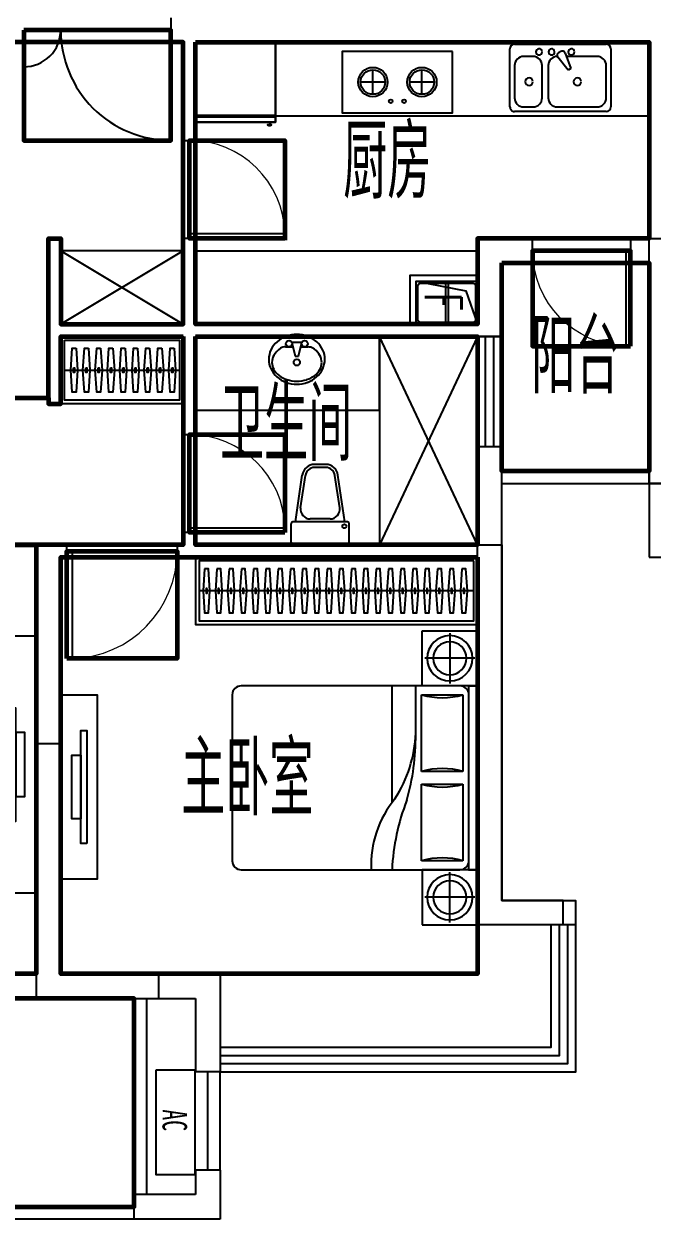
# Model space of a CAD drawing. Extents: x 4833635 to 4868335, y -1203925 to -1185425.
# Drawn here: x 4850235 to 4855360, y -1203925 to -1194175 of the extents above; entities that cross this region are included whole.
import ezdxf

# ---------------------------------------------------------------- set-up
doc = ezdxf.new("R2010")
doc.units = 0
doc.header["$MEASUREMENT"] = 0
doc.layers.get('0').update_dxf_attribs({"linetype": 'CONTINUOUS'})
for name, color, linetype in [('BALCONY', 153, 'CONTINUOUS'), ('C厨厕布置', 69, 'CONTINUOUS'), ('DIM', 3, 'CONTINUOUS'), ('Elec(电器)', 33, 'CONTINUOUS'), ('FURNITURE', 8, 'CONTINUOUS'), ('LVTRY', 187, 'CONTINUOUS'), ('R_NAME', 255, 'CONTINUOUS'), ('WALL', 2, 'CONTINUOUS'), ('wc', 8, 'CONTINUOUS'), ('WINDOW', 4, 'CONTINUOUS'), ('剪力墙', 2, 'CONTINUOUS')]:
    doc.layers.add(name, color=color, linetype=linetype)
for name, color, linetype, lineweight in [('GT_卧室', 1, 'CONTINUOUS', 60), ('GT_卫生间', 5, 'CONTINUOUS', 60), ('GT_厨房', 4, 'CONTINUOUS', 60), ('GT_客厅', 2, 'CONTINUOUS', 60), ('GT_过道', 30, 'CONTINUOUS', 60), ('GT_门', 245, 'CONTINUOUS', 60), ('GT_阳台', 6, 'CONTINUOUS', 60), ('GT_餐厅', 3, 'CONTINUOUS', 60), ('图层3', 11, 'CONTINUOUS', 0)]:
    doc.layers.add(name, color=color, linetype=linetype, lineweight=lineweight)
doc.layers.get('DIM').off()
doc.styles.add('_ZBHZ', font='simhei.ttf', dxfattribs={"width": 0.8})
doc.styles.add('DIM_FONT', font='SIMPLEX.shx', dxfattribs={"width": 0.8})
doc.styles.add('HZ', font='txt', dxfattribs={"bigfont": 'hztxt'})
doc.styles.add('RM_LABEL', font='romans.shx', dxfattribs={"width": 0.7, "height": 350, "bigfont": 'hztxt3.shx'})

# ---------------------------------------------------------------- blocks, each defined once
blk = doc.blocks.new('djghk')
at = {"layer": 'LVTRY', "color": 0, "linetype": 'ByBlock'}
for p, q in [((533016.8, 87991.2), (533017, 88067.4)), ((533131.2, 88041.7), (533029.7, 88067.4)), ((533055.1, 88061), (533055.2, 88121.5)), ((533029.5, 87991.2), (533131.2, 88016.3)), ((533054.8, 87937), (533054.9, 87997.5)), ((533131.2, 88016.3), (533131.2, 88041.7))]:
    blk.add_line(p, q, dxfattribs=at)
for centre, major_axis, start_param, end_param in [((533167.3, 88053.4), (-146, 146), -0.351737, 0.056345), ((533156.7, 88076.3), (-128.2, 128.2), -0.787809, -0.351737), ((533156.7, 88076.3), (128.2, 128.2), 0.346916, 0.782988), ((533146, 88053.4), (146, 146), 6.222019, 6.630101), ((533184, 88038.5), (161.8, 161.8), 1.627141, 2.000997), ((533131.4, 88121.4), (53.9, 53.9), 1.762038, 2.353784), ((533241.9, 88046.7), (148.2, 148.2), 1.710283, 1.762038), ((533205.4, 88074.3), (-115.8, 115.8), -0.283213, 0.139486), ((533182.2, 88116.4), (81.8, 81.8), 0.782988, 1.287583), ((533182.2, 88116.4), (81.8, 81.8), 0.278392, 0.782988), ((533158.8, 88074.4), (-115.8, 115.8), 4.568081, 4.990781), ((533122.1, 88047), (-148.2, 148.2), 4.225788, 4.568081), ((533129.3, 88038.6), (161.8, 161.8), 5.848163, 6.222019), ((533210, 88028.8), (181.5, 181.5), 2.000997, 2.353784), ((533029.7, 88092.8), (-18, 18), 1.570899352490849, 7.854084659670434), ((533182, 88028.9), (-18, 18), 1.570899352490849, 7.854084659670434), ((533064.3, 88029.2), (191, 191), 5.495376, 5.796584), ((533103.1, 88029.1), (-181.5, 181.5), 3.92458, 4.277367), ((533210, 88028.8), (181.5, 181.5), 2.353784, 2.70657), ((533029.4, 87965.8), (-18, 18), 1.570899352494495, 7.85408465967408), ((533122, 88011.1), (-148.2, 148.2), 3.281079, 3.623372), ((533064.3, 88029.2), (191, 191), 5.194169, 5.495376), ((533103.1, 88029.1), (-181.5, 181.5), 3.571794, 3.92458), ((533183.9, 88019.3), (-161.8, 161.8), 1.135774, 1.50963), ((533167.2, 88004.5), (-146, 146), 1.50963, 1.917712), ((533131, 87936.9), (-53.9, 53.9), 0.782988, 1.346027), ((533205.1, 87983.4), (-115.8, 115.8), 1.346027, 1.849188), ((533145.8, 88004.6), (-146, 146), 2.789855, 3.197938), ((533158.6, 87983.5), (115.8, 115.8), 4.429176, 4.851875), ((533129.2, 88019.4), (-161.8, 161.8), 3.197938, 3.571793), ((533156.5, 87981.6), (-128.2, 128.2), 1.917712, 2.353784), ((533181.8, 87941.4), (-81.8, 81.8), 1.849188, 2.353784), ((533156.5, 87981.6), (-128.2, 128.2), 2.353784, 2.789856), ((533181.8, 87941.4), (-81.8, 81.8), 2.353784, 2.858379)]:
    blk.add_ellipse(centre, major_axis=major_axis, ratio=1, start_param=start_param, end_param=end_param, dxfattribs=at)
blk = doc.blocks.new('A$C4CF52FF8')
at = {"layer": 'wc'}
for p, q in [((0, 635), (0, 485)), ((15, 650), (460, 650)), ((475, 635), (475, 485)), ((14.3, 470), (460.7, 470)), ((37.1, 470), (92, 87.1)), ((156.7, 445), (318.3, 445)), ((437.9, 470), (383, 87.1)), ((77.3, 354.7), (116.8, 90.3)), ((397.7, 354.7), (358.2, 90.3)), ((191.2, 25), (283.8, 25)), ((191.2, 0), (283.8, 0))]:
    blk.add_line(p, q, dxfattribs=at)
blk.add_circle((39.7, 504.5), 16.5, dxfattribs=at)
for centre, radius, start, end in [((15, 635), 15, 90, 180), ((460, 635), 15, 360, 450), ((15, 485), 15, 180, 270), ((156.7, 365), 80, 90, 187.41186), ((318.3, 365), 80, 352.58814, 450), ((460, 485), 15, 270, 360), ((191.2, 100), 100, 187.41186, 270), ((191.2, 100), 75, 187.41186, 270), ((283.8, 100), 75, 270, 352.58814), ((283.8, 100), 100, 270, 352.58814)]:
    blk.add_arc(centre, radius, start, end, dxfattribs=at)
at = {"layer": 'wc', "style": 'DIM_FONT', "oblique": -180, "text_generation_flag": 4, "width": 0.8, "flags": 9}
for tag in ['XSIZE', 'YSIZE']:
    blk.add_attdef(tag, (237.5, 650), '', height=0.5, rotation=180, dxfattribs=at)
blk = doc.blocks.new('A$C1287145A')
at = {"linetype": 'Continuous'}
for points, invisible_edges in [([(651.5, 651.5, 1020.7), (0, 651.5, 1020.7), (651.5, 651.5, 65.2)], 2), ([(0, 651.5, 65.2), (651.5, 651.5, 65.2), (0, 651.5, 1020.7)], 2), ([(0, 651.5, 65.2), (0, 651.5, 1020.7), (0, 608.1, 1020.7)], 12), ([(0, 608.1, 1020.7), (0, 608.1, 65.2), (0, 651.5, 65.2)], 12), ([(651.5, 651.5, 1411.6), (0, 651.5, 1411.6), (651.5, 651.5, 1031.6)], 2), ([(0, 651.5, 1031.6), (651.5, 651.5, 1031.6), (0, 651.5, 1411.6)], 2), ([(0, 651.5, 1031.6), (0, 651.5, 1411.6), (0, 608.1, 1411.6)], 12), ([(0, 608.1, 1411.6), (0, 608.1, 1031.6), (0, 651.5, 1031.6)], 12), ([(0, 651.5, 1411.6), (651.5, 651.5, 1411.6), (0, 608.1, 1411.6)], 2), ([(651.5, 608.1, 1411.6), (0, 608.1, 1411.6), (651.5, 651.5, 1411.6)], 2), ([(0, 597.2), (0, 597.2, 1411.6), (0, 0, 1411.6)], 12), ([(0, 0, 1411.6), (0, 0), (0, 597.2)], 12), ([(651.5, 597.2, 65.2), (0, 597.2, 65.2), (651.5, 597.2)], 2), ([(0, 597.2), (651.5, 597.2), (0, 597.2, 65.2)], 2), ([(0, 597.2, 1411.6), (651.5, 597.2, 1411.6), (0, 0, 1411.6)], 2), ([(651.5, 0, 1411.6), (0, 0, 1411.6), (651.5, 597.2, 1411.6)], 2), ([(651.5, 651.5, 1020.7), (651.5, 651.5, 65.2), (651.5, 608.1, 1020.7)], 2), ([(651.5, 608.1, 65.2), (651.5, 608.1, 1020.7), (651.5, 651.5, 65.2)], 2), ([(651.5, 651.5, 1411.6), (651.5, 651.5, 1031.6), (651.5, 608.1, 1411.6)], 2), ([(651.5, 608.1, 1031.6), (651.5, 608.1, 1411.6), (651.5, 651.5, 1031.6)], 2), ([(651.5, 597.2, 1411.6), (651.5, 597.2), (651.5, 0, 1411.6)], 2), ([(651.5, 0), (651.5, 0, 1411.6), (651.5, 597.2)], 2), ([(0, 0, 1411.6), (651.5, 0, 1411.6), (0, 0)], 2), ([(651.5, 0), (0, 0), (651.5, 0, 1411.6)], 2)]:
    blk.add_3dface(points, dxfattribs=dict(at, invisible_edges=invisible_edges))
at = {"linetype": 'Continuous', "oblique": -180, "text_generation_flag": 4, "width": 0.8, "flags": 9}
for tag in ['ZSIZE', 'YSIZE', 'XSIZE']:
    blk.add_attdef(tag, (325.8, 0), '', height=0.427, rotation=90, dxfattribs=at)
at = {"linetype": 'Continuous'}
mesh = blk.add_polyface(dxfattribs=at)
corners = [(651.5, 651.5, 1031.6), (651.5, 651.5, 1020.7), (651.5, 608.1, 1031.6), (651.5, 608.1, 1020.7), (0, 651.5, 1031.6), (0, 651.5, 1020.7), (0, 608.1, 1031.6), (0, 608.1, 1020.7), (651.5, 608.1, 1411.6), (651.5, 597.2, 1411.6), (0, 608.1, 1411.6), (0, 597.2, 1411.6), (651.5, 608.1, 65.2), (651.5, 597.2, 65.2), (0, 608.1, 65.2), (0, 597.2, 65.2)]
mesh.append_faces([[corners[k] for k in face] for face in [(0, 1, 2), (3, 2, 1), (6, 7, 4), (5, 4, 7), (8, 9, 10), (11, 10, 9), (14, 15, 12), (13, 12, 15)]], dxfattribs={"vtx1": -1})
mesh.append_faces([[corners[k] for k in face] for face in [(4, 5, 1), (1, 0, 4), (12, 13, 9), (9, 8, 12), (10, 11, 15), (15, 14, 10)]], dxfattribs={"vtx2": -1})
mesh = blk.add_polyface(dxfattribs=at)
corners = [(32.6, 673.2, 1042.4), (65.2, 673.2, 1042.4), (32.6, 673.2, 1379), (65.2, 673.2, 1379), (58.1, 676.6, 1042.4), (58.1, 676.6, 1379), (52.4, 677.7, 1042.4), (52.4, 677.7, 1379), (43.1, 677.8, 1042.4), (43.1, 677.8, 1379), (35.9, 676.1, 1042.4), (35.9, 676.1, 1379), (32.6, 673.2, 608.1), (65.2, 673.2, 608.1), (32.6, 673.2, 1009.8), (65.2, 673.2, 1009.8), (58.1, 676.6, 608.1), (58.1, 676.6, 1009.8), (52.4, 677.7, 608.1), (52.4, 677.7, 1009.8), (43.1, 677.8, 608.1), (43.1, 677.8, 1009.8), (35.9, 676.1, 608.1), (35.9, 676.1, 1009.8), (43.4, 651.5, 1379), (43.4, 673.2, 1379), (43.4, 651.5, 1042.4), (43.4, 673.2, 1042.4), (43.4, 651.5, 1009.8), (43.4, 673.2, 1009.8), (43.4, 651.5, 608.1), (43.4, 673.2, 608.1)]
mesh.append_faces([[corners[k] for k in face] for face in [(0, 1, 2), (3, 1, 2), (1, 4, 3), (4, 6, 5), (6, 8, 7), (8, 10, 9), (10, 0, 11), (12, 13, 14), (13, 16, 15), (16, 18, 17), (18, 20, 19), (20, 22, 21), (22, 12, 23), (24, 25, 26), (27, 26, 25), (28, 29, 30), (31, 30, 29), (3, 2, 1), (0, 1, 2), (12, 13, 14)]], dxfattribs={"vtx1": -1})
mesh.append_faces([[corners[k] for k in face] for face in [(4, 5, 3), (6, 7, 5), (8, 9, 7), (10, 11, 9), (0, 2, 11), (13, 15, 14), (16, 17, 15), (18, 19, 17), (20, 21, 19), (22, 23, 21), (12, 14, 23), (14, 15, 13)]], dxfattribs={"vtx2": -1})
blk = doc.blocks.new('A$C52241BEE')
for p, q in [((250, 750), (250, 550)), ((350, 650), (150, 650)), ((250, 350), (250, 150)), ((350, 250), (150, 250))]:
    blk.add_line(p, q)
blk.add_lwpolyline([(0, 900), (0, 0), (500, 0), (500, 900)], close=True)
for centre, radius in [((250, 650), 120), ((250, 650), 100), ((406.5, 504.3), 15), ((406.5, 395.7), 15), ((250, 250), 120), ((250, 250), 100)]:
    blk.add_circle(centre, radius)
blk = doc.blocks.new('A$C31110A14')
at = {"linetype": 'Continuous'}
for p, q in [((0, 37.4), (0, 786.2)), ((37.4, 823.7), (511.7, 823.7)), ((436.8, 786.2), (174.7, 786.2)), ((549.1, 786.2), (549.1, 37.4)), ((99.8, 711.4), (99.8, 460.6)), ((511.7, 386.9), (511.7, 711.4)), ((71.9, 450.2), (198.3, 497.5)), ((198.3, 497.5), (210.8, 475.9)), ((59, 414.3), (69.1, 396.9)), ((210.8, 475.9), (106.6, 390.1)), ((174.7, 312), (436.8, 312)), ((436.8, 262.1), (174.7, 262.1)), ((99.8, 187.2), (99.8, 112.3)), ((511.7, 112.3), (511.7, 187.2)), ((511.7, 0), (37.4, 0)), ((174.7, 37.4), (436.8, 37.4))]:
    blk.add_line(p, q, dxfattribs=at)
for centre, radius, start, end in [((37.4, 786.2), 37.4, 90, 180), ((174.7, 711.4), 74.9, 90, 180), ((436.8, 711.4), 74.9, 0, 90), ((511.7, 786.2), 37.4, 0, 90), ((62.4, 500.5), 25, 93.07041, 450), ((305.8, 550.6), 31.2, 91.11746, 450), ((80.7, 426.8), 25, 110.53768, 210), ((90.7, 409.4), 25, 210, 309.46232), ((62.4, 339.4), 25, 93.07041, 450), ((174.7, 386.9), 74.9, 180, 270), ((436.8, 386.9), 74.9, 270, 360), ((62.4, 237.1), 25, 93.07041, 450), ((174.7, 187.2), 74.9, 90, 180), ((436.8, 187.2), 74.9, 0, 90), ((174.7, 112.3), 74.9, 180, 270), ((305.8, 156), 31.2, 91.11746, 450), ((436.8, 112.3), 74.9, 270, 360), ((37.4, 37.4), 37.4, 180, 270), ((511.7, 37.4), 37.4, 270, 360)]:
    blk.add_arc(centre, radius, start, end, dxfattribs=at)
blk = doc.blocks.new('fdjfh')
at = {"layer": 'FURNITURE', "ltscale": 30}
for p, q in [((536924, -4994.1), (536924, -4544.1)), ((536924, -4544.1), (537374, -4544.1)), ((537149, -4564), (537149, -4974.1)), ((537374, -4544.1), (537374, -4994.1)), ((537354, -4769.1), (536943.9, -4769.1)), ((535374, -5066.4), (535374, -6421.8)), ((537231.7, -4994.1), (535446.3, -4994.1)), ((536677.4, -5939.8), (536677.4, -4994.1)), ((536870.2, -5391.7), (536870.2, -4994.1)), ((536918.4, -5692.9), (536918.4, -5066.4)), ((536918.4, -5066.4), (537255.8, -5066.4)), ((537374, -4994.1), (536924, -4994.1)), ((537255.8, -5066.4), (537255.8, -5692.9)), ((537301.7, -4994.1), (537374, -4994.1)), ((537304, -6494.1), (537304, -4994.1)), ((537374, -6494.1), (537374, -4994.1)), ((537255.8, -5692.9), (536918.4, -5692.9)), ((536918.4, -6421.8), (536918.4, -5795.2)), ((536918.4, -5795.2), (537255.8, -5795.2)), ((537255.8, -5795.2), (537255.8, -6421.8)), ((537255.8, -6421.8), (536918.4, -6421.8)), ((535446.3, -6494.1), (537231.7, -6494.1)), ((536924, -6494.1), (536924, -6944.1)), ((537374, -6494.1), (536924, -6494.1)), ((537149, -6924.1), (537149, -6514)), ((537301.7, -6494.1), (537374, -6494.1)), ((537374, -6944.1), (537374, -6494.1)), ((537354, -6719.1), (536943.9, -6719.1)), ((536924, -6944.1), (537374, -6944.1))]:
    blk.add_line(p, q, dxfattribs=at)
for centre, radius, start, end in [((537149, -4769.1), 185, 180.25224, 180), ((537149, -4769.1), 135, 180.3469, 180), ((535446.3, -5066.4), 72.3, 90, 180), ((537087.1, -4488), 602.5, 253.7398, 286.2602), ((537231.7, -5066.4), 72.3, 0, 90), ((535802, -5338.1), 1069, 327.29248, 357.77095), ((535009.8, -5413.7), 1860.6, 343.96083, 0.67722), ((537087.1, -6271.3), 602.5, 73.7398, 106.2602), ((537087.1, -5216.8), 602.5, 253.7398, 286.2602), ((537358.2, -6457.9), 851.6, 140.45392, 182.43274), ((538448.9, -6575), 1773.4, 158.59306, 177.38399), ((535446.3, -6421.8), 72.3, 180, 270), ((537087.1, -7000.1), 602.5, 73.7398, 106.2602), ((537231.7, -6421.8), 72.3, 270, 0), ((537149, -6719.1), 185, 180, 179.74776), ((537149, -6719.1), 135, 180, 179.6531)]:
    blk.add_arc(centre, radius, start, end, dxfattribs=at)
blk = doc.blocks.new('A$C79890BC7')
at = {"color": 252}
for points in [[(2139.8, 718159.3), (2091.1, 718159.3), (2091.1, 719080.3), (2139.8, 719080.3)], [(2091.1, 718359.3), (2018, 718359.3), (2018, 718880.3), (2091.1, 718880.3)]]:
    blk.add_lwpolyline(points, close=True, dxfattribs=at)
blk = doc.blocks.new('wer')
at = {"layer": 'FURNITURE'}
blk.add_lwpolyline([(220758.6, -79149.6), (220458.3, -79149.6), (220458.3, -77049.6), (220758.6, -77049.6)], close=True, dxfattribs=at)
at = {"layer": 'FURNITURE', "xscale": -1}
blk.add_blockref('A$C79890BC7', (222684.7, -796719.5), dxfattribs=at)
blk = doc.blocks.new('*U38')
blk.add_line((-970, -275), (-30, -275))
for points in [[(-1000, 0), (0, 0), (0, -550), (-1000, -550)], [(-970, -30), (-30, -30), (-30, -520), (-970, -520)]]:
    blk.add_lwpolyline(points, close=True)
at = {"elevation": 0}
for points in [[(-874, -95), (-862, -275), (-874, -455), (-906, -455), (-918, -275), (-906, -95)], [(-774, -95), (-762, -275), (-774, -455), (-806, -455), (-818, -275), (-806, -95)], [(-674, -95), (-662, -275), (-674, -455), (-706, -455), (-718, -275), (-706, -95)], [(-574, -95), (-562, -275), (-574, -455), (-606, -455), (-618, -275), (-606, -95)], [(-474, -95), (-462, -275), (-474, -455), (-506, -455), (-518, -275), (-506, -95)], [(-374, -95), (-362, -275), (-374, -455), (-406, -455), (-418, -275), (-406, -95)], [(-274, -95), (-262, -275), (-274, -455), (-306, -455), (-318, -275), (-306, -95)], [(-174, -95), (-162, -275), (-174, -455), (-206, -455), (-218, -275), (-206, -95)], [(-74, -95), (-62, -275), (-74, -455), (-106, -455), (-118, -275), (-106, -95)]]:
    blk.add_lwpolyline(points, close=True, dxfattribs=at)
at = {"ltscale": 15, "elevation": 0}
for points in [[(-894, -255), (-886, -255), (-886, -295), (-894, -295)], [(-794, -255), (-786, -255), (-786, -295), (-794, -295)], [(-694, -255), (-686, -255), (-686, -295), (-694, -295)], [(-594, -255), (-586, -255), (-586, -295), (-594, -295)], [(-494, -255), (-486, -255), (-486, -295), (-494, -295)], [(-394, -255), (-386, -255), (-386, -295), (-394, -295)], [(-294, -255), (-286, -255), (-286, -295), (-294, -295)], [(-194, -255), (-186, -255), (-186, -295), (-194, -295)], [(-94, -255), (-86, -255), (-86, -295), (-94, -295)]]:
    blk.add_lwpolyline(points, close=True, dxfattribs=at)
blk = doc.blocks.new('*U33')
blk.add_line((-970, -275), (1269.4, -275))
for points in [[(-1000, 0), (1299.4, 0), (1299.4, -550), (-1000, -550)], [(-970, -30), (1269.4, -30), (1269.4, -520), (-970, -520)]]:
    blk.add_lwpolyline(points, close=True)
at = {"elevation": 0}
for points in [[(-874, -95), (-862, -275), (-874, -455), (-906, -455), (-918, -275), (-906, -95)], [(-774, -95), (-762, -275), (-774, -455), (-806, -455), (-818, -275), (-806, -95)], [(-674, -95), (-662, -275), (-674, -455), (-706, -455), (-718, -275), (-706, -95)], [(-574, -95), (-562, -275), (-574, -455), (-606, -455), (-618, -275), (-606, -95)], [(-474, -95), (-462, -275), (-474, -455), (-506, -455), (-518, -275), (-506, -95)], [(-374, -95), (-362, -275), (-374, -455), (-406, -455), (-418, -275), (-406, -95)], [(-274, -95), (-262, -275), (-274, -455), (-306, -455), (-318, -275), (-306, -95)], [(-174, -95), (-162, -275), (-174, -455), (-206, -455), (-218, -275), (-206, -95)], [(-74, -95), (-62, -275), (-74, -455), (-106, -455), (-118, -275), (-106, -95)], [(26, -95), (38, -275), (26, -455), (-6, -455), (-18, -275), (-6, -95)], [(126, -95), (138, -275), (126, -455), (94, -455), (82, -275), (94, -95)], [(226, -95), (238, -275), (226, -455), (194, -455), (182, -275), (194, -95)], [(326, -95), (338, -275), (326, -455), (294, -455), (282, -275), (294, -95)], [(426, -95), (438, -275), (426, -455), (394, -455), (382, -275), (394, -95)], [(526, -95), (538, -275), (526, -455), (494, -455), (482, -275), (494, -95)], [(626, -95), (638, -275), (626, -455), (594, -455), (582, -275), (594, -95)], [(726, -95), (738, -275), (726, -455), (694, -455), (682, -275), (694, -95)], [(826, -95), (838, -275), (826, -455), (794, -455), (782, -275), (794, -95)], [(926, -95), (938, -275), (926, -455), (894, -455), (882, -275), (894, -95)], [(1026, -95), (1038, -275), (1026, -455), (994, -455), (982, -275), (994, -95)], [(1126, -95), (1138, -275), (1126, -455), (1094, -455), (1082, -275), (1094, -95)], [(1226, -95), (1238, -275), (1226, -455), (1194, -455), (1182, -275), (1194, -95)]]:
    blk.add_lwpolyline(points, close=True, dxfattribs=at)
at = {"ltscale": 15, "elevation": 0}
for points in [[(-894, -255), (-886, -255), (-886, -295), (-894, -295)], [(-794, -255), (-786, -255), (-786, -295), (-794, -295)], [(-694, -255), (-686, -255), (-686, -295), (-694, -295)], [(-594, -255), (-586, -255), (-586, -295), (-594, -295)], [(-494, -255), (-486, -255), (-486, -295), (-494, -295)], [(-394, -255), (-386, -255), (-386, -295), (-394, -295)], [(-294, -255), (-286, -255), (-286, -295), (-294, -295)], [(-194, -255), (-186, -255), (-186, -295), (-194, -295)], [(-94, -255), (-86, -255), (-86, -295), (-94, -295)], [(6, -255), (14, -255), (14, -295), (6, -295)], [(106, -255), (114, -255), (114, -295), (106, -295)], [(206, -255), (214, -255), (214, -295), (206, -295)], [(306, -255), (314, -255), (314, -295), (306, -295)], [(406, -255), (414, -255), (414, -295), (406, -295)], [(506, -255), (514, -255), (514, -295), (506, -295)], [(606, -255), (614, -255), (614, -295), (606, -295)], [(706, -255), (714, -255), (714, -295), (706, -295)], [(806, -255), (814, -255), (814, -295), (806, -295)], [(906, -255), (914, -255), (914, -295), (906, -295)], [(1006, -255), (1014, -255), (1014, -295), (1006, -295)], [(1106, -255), (1114, -255), (1114, -295), (1106, -295)], [(1206, -255), (1214, -255), (1214, -295), (1206, -295)]]:
    blk.add_lwpolyline(points, close=True, dxfattribs=at)
blk = doc.blocks.new('A$C6A703DE1')
at = {"layer": 'C厨厕布置'}
for p, q in [((-335, -240), (-15, -240)), ((-335, -260), (-15, -260))]:
    blk.add_line(p, q, dxfattribs=at)
for points in [[(0, 0), (0, -550), (-400, -550), (-400, 0)], [(0, 0), (0, -500), (-350, -500), (-350, 0)]]:
    blk.add_lwpolyline(points, close=True, dxfattribs=at)
blk.add_lwpolyline([(-350, -500), (-272.6, -95.7), (0, 0)], dxfattribs=at)
blk.add_lwpolyline([(-15, -35), (-15, -465, -0.414214), (-35, -485), (-315, -485, -0.414214), (-335, -465), (-335, -35, -0.414214), (-315, -15), (-35, -15, -0.414214)], format="xyb", close=True, dxfattribs=at)
at = {"layer": 'C厨厕布置', "style": 'RM_LABEL', "width": 0.6}
blk.add_text('F', height=300, dxfattribs=at).set_placement((-250.9, -430.2))
blk = doc.blocks.new('空调室外机2')
at = {"ltscale": 0.5}
blk.add_lwpolyline([(0, 0), (850, 0), (850, 320), (0, 320)], close=True, dxfattribs=at)
at = {"ltscale": 0.5, "style": '_ZBHZ', "width": 0.65}
blk.add_text('AC', height=200, dxfattribs=at).set_placement((319.3, 54.6))
blk = doc.blocks.new('A$C217E3FD2')
at = {"layer": '剪力墙'}
for points in [[(8720.2, 555.5), (8920.2, 555.5), (8920.2, -1244.5), (9570.2, -1244.5), (9570.2, -1444.5), (8720.2, -1444.5), (8720.2, 355.5), (8720.2, 355.5)], [(7520.2, -1944.5), (7520.2, -4844.5), (8120.2, -4844.5), (8120.2, -5044.5), (7320.2, -5044.5), (7320.2, -1944.5)], [(3720.2, -3568.3), (3720.2, -5644.5), (4720.2, -5644.5), (4720.2, -5444.5), (3920.2, -5444.5), (3920.2, -3568.3)]]:
    blk.add_lwpolyline(points, close=True, dxfattribs=at)
blk = doc.blocks.new('$DorLib2D$00000001')
for p, q in [((0.45, 0.975), (0.5, 0.975)), ((0.45, 0), (0.45, 0.975)), ((0.5, 0), (0.5, 0.975)), ((0.5, 0), (0.45, 0))]:
    blk.add_line(p, q)
at = {"lineweight": 13}
blk.add_arc((0.475, 0), 0.975, 91.4693, 180, dxfattribs=at)
blk = doc.blocks.new('$TCHSYS$DOOR2D')
for p, q in [((0.45, 0.975), (0.5, 0.975)), ((0.45, 0), (0.45, 0.975)), ((0.5, 0), (0.5, 0.975)), ((0.5, 0), (0.45, 0))]:
    blk.add_line(p, q)
at = {"lineweight": 13}
blk.add_arc((0.475, 0), 0.975, 91.4693, 180, dxfattribs=at)
blk = doc.blocks.new('$TCHSYS$WIN2D')
for p, q in [((-0.5, 0.5), (0.5, 0.5)), ((-0.5, 0.5), (-0.5, -0.5)), ((0.5, 0.5), (0.5, -0.5)), ((0.5, 0.167), (-0.5, 0.167)), ((0.5, -0.167), (-0.5, -0.167)), ((-0.5, -0.5), (0.5, -0.5))]:
    blk.add_line(p, q)

msp = doc.modelspace()

# ---------------------------------------------------------------- linework, layer by layer
at = {"layer": 'BALCONY'}
for p, q in [((4854134.7, -1197824.7), (4855334.7, -1197824.7)), ((4854134.7, -1197924.7), (4855334.7, -1197924.7)), ((4855334.7, -1197924.7), (4855334.7, -1198524.7)), ((4855334.7, -1198524.7), (4856734.7, -1198524.7)), ((4851134.7, -1202124.7), (4851134.7, -1203724.7)), ((4851234.7, -1202124.7), (4851234.7, -1203724.7)), ((4851734.7, -1203524.7), (4851734.7, -1202724.7)), ((4851834.7, -1203524.7), (4851834.7, -1202724.7)), ((4851134.7, -1203824.7), (4847134.7, -1203824.7)), ((4851234.7, -1203924.7), (4847134.7, -1203924.7))]:
    msp.add_line(p, q, dxfattribs=at)
at = {"layer": 'FURNITURE'}
msp.add_lwpolyline([(4850534.7, -1201150.2), (4850835, -1201150.2), (4850835, -1199650.2), (4850534.7, -1199650.2)], close=True, dxfattribs=at)
at = {"layer": 'GT_卧室'}
msp.add_lwpolyline([(4853934.7, -1198524.7), (4853934.7, -1201924.7), (4850534.7, -1201924.7), (4850534.7, -1198524.7), (4853934.7, -1198524.7)], dxfattribs=at)
at = {"layer": 'GT_卫生间'}
msp.add_lwpolyline([(4851634.7, -1196724.7), (4853934.7, -1196724.7), (4853934.7, -1198424.7), (4851634.7, -1198424.7), (4851634.7, -1196724.7)], dxfattribs=at)
at = {"layer": 'GT_厨房'}
msp.add_lwpolyline([(4851634.7, -1194324.7), (4855334.7, -1194324.7), (4855334.7, -1195924.7), (4853934.7, -1195924.7), (4853934.7, -1196624.7), (4851634.7, -1196624.7), (4851634.7, -1194324.7)], dxfattribs=at)
at = {"layer": 'GT_客厅'}
msp.add_lwpolyline([(4846634.7, -1198424.7), (4850334.7, -1198424.7), (4850334.7, -1201924.7), (4846634.7, -1201924.7), (4846634.7, -1198424.7)], dxfattribs=at)
at = {"layer": 'GT_过道'}
msp.add_lwpolyline([(4851534.7, -1196724.7), (4851534.7, -1198424.7), (4846634.7, -1198424.7), (4846634.7, -1198324.7), (4845434.7, -1198324.7), (4845434.7, -1197224.7), (4850434.7, -1197224.7), (4850434.7, -1197274.7), (4850534.7, -1197274.7), (4850534.7, -1196724.7), (4851534.7, -1196724.7)], dxfattribs=at)
at = {"layer": 'GT_门'}
for points in [[(4850234.7, -1194224.7), (4850234.7, -1195124.7), (4851434.7, -1195124.7), (4851434.7, -1194224.7), (4850234.7, -1194224.7)], [(4852364.7, -1195924.7), (4851584.7, -1195924.7), (4851584.7, -1195124.7), (4852364.7, -1195124.7), (4852364.7, -1195937.7)], [(4855184.7, -1196804.7), (4855184.7, -1196024.7), (4854384.7, -1196024.7), (4854384.7, -1196804.7), (4855184.7, -1196804.7)], [(4852364.7, -1198324.7), (4851584.7, -1198324.7), (4851584.7, -1197524.7), (4852364.7, -1197524.7), (4852364.7, -1198324.7)], [(4850584.7, -1199352.2), (4850584.7, -1198474.7), (4851484.7, -1198474.7), (4851484.7, -1199352.2), (4850584.7, -1199352.2)]]:
    msp.add_lwpolyline(points, dxfattribs=at)
at = {"layer": 'GT_阳台'}
for points in [[(4854134.7, -1196124.7), (4855334.7, -1196124.7), (4855334.7, -1197824.7), (4854134.7, -1197824.7), (4854134.7, -1196124.7)], [(4846534.7, -1202124.7), (4846534.7, -1203524.7), (4846634.7, -1203524.7), (4846634.7, -1203724.7), (4847134.7, -1203724.7), (4847134.7, -1203824.7), (4851134.7, -1203824.7), (4851134.7, -1202124.7), (4846534.7, -1202124.7)]]:
    msp.add_lwpolyline(points, dxfattribs=at)
at = {"layer": 'GT_餐厅'}
msp.add_lwpolyline([(4846634.7, -1194324.7), (4846634.7, -1197224.7), (4850434.7, -1197224.7), (4850434.7, -1195924.7), (4850534.7, -1195924.7), (4850534.7, -1196624.7), (4851534.7, -1196624.7), (4851534.7, -1194324.7), (4846634.7, -1194324.7)], dxfattribs=at)
at = {"layer": 'LVTRY'}
for p, q in [((4851534.7, -1196024.7), (4850534.7, -1196024.7)), ((4851534.7, -1196024.7), (4850534.7, -1196624.7)), ((4850534.7, -1196024.7), (4851534.7, -1196624.7)), ((4851634.7, -1196024.7), (4853934.7, -1196024.7)), ((4853934.7, -1198424.7), (4853134.7, -1196724.7)), ((4853934.7, -1196724.7), (4853134.7, -1198424.7))]:
    msp.add_line(p, q, dxfattribs=at)
msp.add_lwpolyline([(4851634.7, -1194924.7), (4855334.7, -1194924.7)], dxfattribs=at)
for points in [[(4853134.7, -1197324.7), (4853134.7, -1196724.7), (4851634.7, -1196724.7), (4851634.7, -1197324.7)], [(4853934.7, -1198424.7), (4853934.7, -1196724.7), (4853134.7, -1196724.7), (4853134.7, -1198424.7)]]:
    msp.add_lwpolyline(points, close=True, dxfattribs=at)
at = {"layer": 'WALL', "color": 2}
for p, q in [((4851434.7, -1194124.7), (4851434.7, -1194324.7)), ((4851434.7, -1194324.7), (4851534.7, -1194324.7)), ((4851534.7, -1194324.7), (4851534.7, -1195124.7)), ((4851634.7, -1194324.7), (4851834.7, -1194324.7)), ((4851634.7, -1195124.7), (4851634.7, -1194324.7)), ((4851834.7, -1194324.7), (4855334.7, -1194324.7)), ((4855334.7, -1194324.7), (4855334.7, -1195924.7)), ((4851534.7, -1195124.7), (4851634.7, -1195124.7)), ((4850434.7, -1196624.7), (4850434.7, -1195924.7)), ((4850434.7, -1195924.7), (4850534.7, -1195924.7)), ((4850534.7, -1196624.7), (4850534.7, -1195924.7)), ((4851634.7, -1195924.7), (4851534.7, -1195924.7)), ((4851534.7, -1195924.7), (4851534.7, -1196624.7)), ((4851634.7, -1196624.7), (4851634.7, -1195924.7)), ((4854384.7, -1195924.7), (4853934.7, -1195924.7)), ((4853934.7, -1196624.7), (4853934.7, -1195924.7)), ((4854384.7, -1196124.7), (4854384.7, -1195924.7)), ((4855334.7, -1195924.7), (4855184.7, -1195924.7)), ((4855184.7, -1195924.7), (4855184.7, -1196124.7)), ((4854134.7, -1196124.7), (4854384.7, -1196124.7)), ((4854134.7, -1196624.7), (4854134.7, -1196124.7)), ((4855184.7, -1196124.7), (4855334.7, -1196124.7)), ((4855334.7, -1196124.7), (4855334.7, -1197924.7)), ((4850434.7, -1197274.7), (4850434.7, -1196624.7)), ((4850534.7, -1196624.7), (4851534.7, -1196624.7)), ((4851634.7, -1196624.7), (4853934.7, -1196624.7)), ((4854134.7, -1196724.7), (4854134.7, -1196624.7)), ((4850534.7, -1196724.7), (4851534.7, -1196724.7)), ((4850534.7, -1197274.7), (4850534.7, -1196724.7)), ((4851534.7, -1196724.7), (4851534.7, -1197524.7)), ((4851634.7, -1197524.7), (4851634.7, -1196724.7)), ((4851634.7, -1196724.7), (4853934.7, -1196724.7)), ((4853934.7, -1196724.7), (4854134.7, -1196724.7)), ((4850434.7, -1197274.7), (4850534.7, -1197274.7)), ((4851534.7, -1197524.7), (4851634.7, -1197524.7)), ((4854134.7, -1197624.7), (4853934.7, -1197624.7)), ((4853934.7, -1197624.7), (4853934.7, -1198424.7)), ((4854134.7, -1198424.7), (4854134.7, -1197624.7)), ((4855334.7, -1197924.7), (4856734.7, -1197924.7)), ((4851634.7, -1198324.7), (4851534.7, -1198324.7)), ((4851534.7, -1198324.7), (4851534.7, -1198424.7)), ((4851634.7, -1198424.7), (4851634.7, -1198324.7)), ((4850334.7, -1201924.7), (4850334.7, -1198424.7)), ((4850584.7, -1198424.7), (4850334.7, -1198424.7)), ((4850584.7, -1198524.7), (4850584.7, -1198424.7)), ((4851534.7, -1198424.7), (4851484.7, -1198424.7)), ((4851484.7, -1198424.7), (4851484.7, -1198524.7)), ((4851634.7, -1198424.7), (4853934.7, -1198424.7)), ((4854134.7, -1201324.7), (4854134.7, -1198424.7)), ((4850534.7, -1201924.7), (4850534.7, -1198524.7)), ((4850534.7, -1198524.7), (4850584.7, -1198524.7)), ((4851484.7, -1198524.7), (4851634.7, -1198524.7)), ((4851634.7, -1198524.7), (4853934.7, -1198524.7)), ((4853934.7, -1201524.7), (4853934.7, -1198524.7)), ((4850334.7, -1201924.7), (4849984.7, -1201924.7)), ((4850534.7, -1201924.7), (4851834.7, -1201924.7)), ((4849984.7, -1202124.7), (4850434.7, -1202124.7)), ((4850434.7, -1202124.7), (4851634.7, -1202124.7)), ((4851634.7, -1203524.7), (4851634.7, -1203724.7)), ((4851834.7, -1203524.7), (4851634.7, -1203524.7)), ((4851834.7, -1203524.7), (4851834.7, -1203924.7))]:
    msp.add_line(p, q, dxfattribs=at)
at = {"layer": 'WALL'}
for p, q in [((4854634.7, -1201324.7), (4854134.7, -1201324.7)), ((4854634.7, -1201524.7), (4854634.7, -1201324.7)), ((4854634.7, -1201524.7), (4853934.7, -1201524.7)), ((4851834.7, -1201924.7), (4851834.7, -1202724.7)), ((4851634.7, -1202124.7), (4851634.7, -1202724.7)), ((4851834.7, -1202724.7), (4851634.7, -1202724.7)), ((4851634.7, -1203724.7), (4851134.7, -1203724.7)), ((4851134.7, -1203924.7), (4851134.7, -1203724.7)), ((4851834.7, -1203924.7), (4851134.7, -1203924.7))]:
    msp.add_line(p, q, dxfattribs=at)
at = {"layer": 'WINDOW'}
for p, q in [((4850234.7, -1194324.7), (4851434.7, -1194324.7)), ((4851634.7, -1195124.7), (4851634.7, -1195924.7)), ((4854384.7, -1196124.7), (4855184.7, -1196124.7)), ((4851634.7, -1197524.7), (4851634.7, -1198324.7))]:
    msp.add_line(p, q, dxfattribs=at)
at = {"layer": 'WINDOW', "color": 4}
for p in [(4853934.7, -1201524.7), (4851834.7, -1201924.7)]:
    msp.add_line(p, (4853934.7, -1201924.7), dxfattribs=at)
at = {"layer": 'WINDOW', "extrusion": (0, -1e-16, -1), "elevation": 0}
msp.add_lwpolyline([(-4850234.7, -1194224.7), (-4850234.7, -1194524.7, -0.414214), (-4850534.7, -1194224.7, -0.414214), (-4851434.7, -1195124.7), (-4851434.7, -1194224.7)], format="xyb", dxfattribs=at)
at = {"layer": 'WINDOW', "color": 4}
for points in [[(4854534.7, -1201524.7), (4854534.7, -1202524.7), (4851834.7, -1202524.7)], [(4854601.7, -1201524.7), (4854601.7, -1202591.7), (4851834.7, -1202591.7)], [(4854668.7, -1201524.7), (4854668.7, -1202658.7), (4851834.7, -1202658.7)], [(4854735.7, -1201524.7), (4854735.7, -1202725.7), (4851834.7, -1202725.7)]]:
    msp.add_lwpolyline(points, dxfattribs=at)

# ---------------------------------------------------------------- block references
at = {"layer": 'DIM', "rotation": 270}
msp.add_blockref('A$C6A703DE1', (4853934.7, -1196624.7), dxfattribs=at)
at = {"layer": 'Elec(电器)', "rotation": 270}
msp.add_blockref('空调室外机2', (4851311, -1202710.5), dxfattribs=at)
at = {"layer": 'FURNITURE', "rotation": 359.9999999866597}
msp.add_blockref('*U38', (4851534.7, -1196724.7), dxfattribs=at)
at = {"layer": 'FURNITURE', "xscale": -1}
msp.add_blockref('*U33', (4852934.7, -1198524.7), dxfattribs=at)
at = {"layer": 'FURNITURE'}
for name, p in [('fdjfh', (4316560.7, -1194580.7)), ('wer', (4629576.2, -1122117.3)), ('A$C79890BC7', (4848608.5, -1919020))]:
    msp.add_blockref(name, p, dxfattribs=at)
at = {"layer": 'LVTRY'}
for name, p, rotation in [('A$C1287145A', (4852286.2, -1194324.7), 180), ('A$C31110A14', (4854200, -1194340.5), 270), ('djghk', (4764432.4, -663754.5), 270)]:
    msp.add_blockref(name, p, dxfattribs=dict(at, rotation=rotation))
at = {"layer": 'LVTRY', "extrusion": (0, 0, -1), "xscale": -1, "zscale": -1, "rotation": 90}
msp.add_blockref('A$C52241BEE', (-4852831.9, -1194399.2), dxfattribs=at)
at = {"layer": 'WINDOW'}
for name, p, xscale, yscale, zscale, rotation in [('$TCHSYS$DOOR2D', (4851584.7, -1195524.7), 800, 800, 800, 269.9999999994219), ('$DorLib2D$00000001', (4854784.7, -1196024.7), 800, -800, 800, 359.9999999856402), ('$TCHSYS$WIN2D', (4854034.7, -1197174.7), -900, -200, -900, 89.99999999934782), ('$TCHSYS$DOOR2D', (4851584.7, -1197924.7), 800, 800, 800, 269.9999999994071), ('$DorLib2D$00000001', (4851034.7, -1198474.7), -900, -900, -900, 359.9999999848811)]:
    msp.add_blockref(name, p, dxfattribs=dict(at, xscale=xscale, yscale=yscale, zscale=zscale, rotation=rotation))
at = {"layer": 'WINDOW', "rotation": 180}
msp.add_blockref('A$C4CF52FF8', (4852889.1, -1197767.9), dxfattribs=at)
at = {"layer": '图层3'}
msp.add_blockref('A$C217E3FD2', (4846614.5, -1196480.2), dxfattribs=at)

# ---------------------------------------------------------------- texts
at = {"layer": 'R_NAME', "style": 'HZ', "width": 0.6}
for s, p in [('厨房', (4852839.9, -1195600.6)), ('阳台', (4854374.4, -1197191)), ('卫生间', (4851834, -1197740.9)), ('主卧室', (4851517, -1200634.2))]:
    msp.add_text(s, height=600, rotation=0, dxfattribs=at).set_placement(p)

doc.saveas('drawing.dxf')
